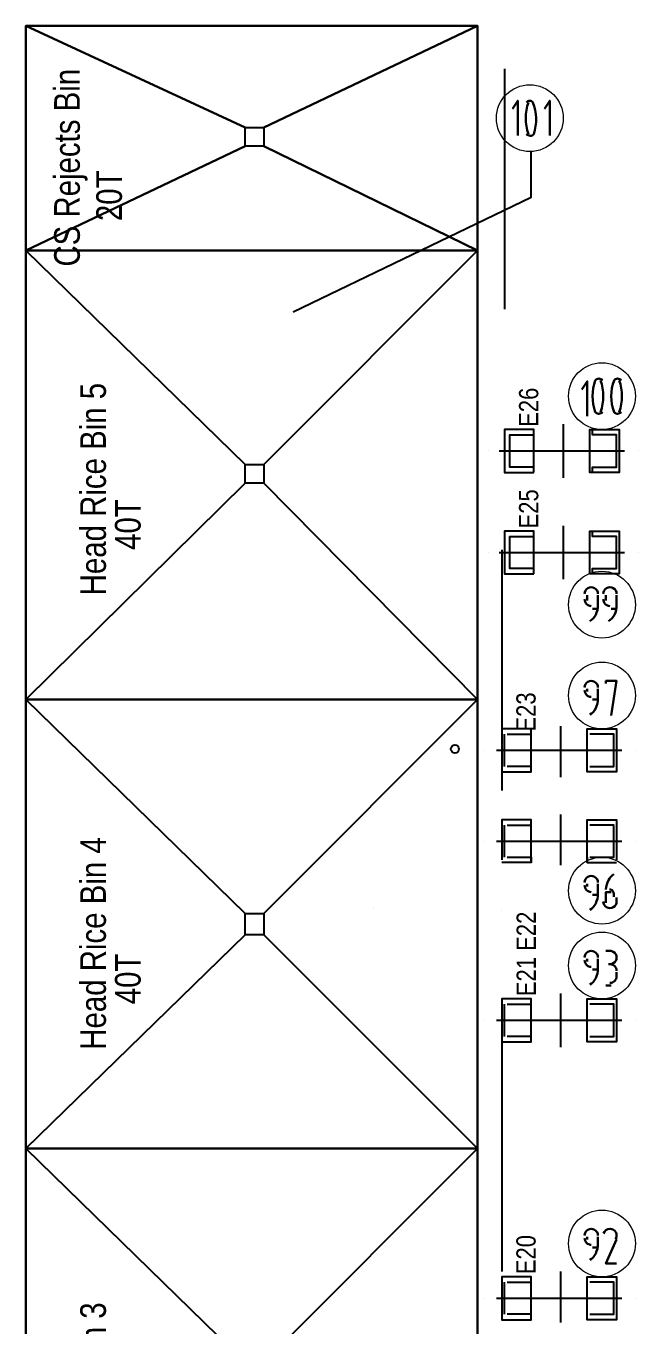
# Model space of a CAD drawing. Header units: metres. Extents: x -941 to 1333, y -28 to 1490.
# Drawn here: x 830.79 to 835.56, y 387.22 to 397.35 of the extents above; entities that cross this region are included whole.
import ezdxf

# ---------------------------------------------------------------- set-up
doc = ezdxf.new("R2010")
doc.units = ezdxf.units.M
doc.styles.add('style2A', font='swissc.ttf')

msp = doc.modelspace()

# ---------------------------------------------------------------- linework, layer by layer
at = {"lineweight": 25}
for points in [[(830.79252, 395.59706), (834.31252, 395.59706), (834.31252, 397.34664), (830.79252, 397.34664), (830.79252, 395.59706), (832.50045, 396.40936), (830.79252, 395.59706), (830.79252, 397.34664), (834.31252, 397.34664), (834.31252, 395.59706)], [(832.50045, 396.55516), (830.79252, 397.34664)], [(834.31252, 397.34664), (832.64625, 396.55516)], [(832.50045, 396.40936), (832.50045, 396.55516), (832.64625, 396.55516), (832.64625, 396.40936)], [(832.50045, 396.40936), (832.50045, 396.55516), (832.64625, 396.55516), (832.64625, 396.40936)], [(834.31252, 395.59706), (832.64625, 396.40936)], [(830.79252, 392.09788), (834.31252, 392.09788), (834.31252, 395.59706), (830.79252, 395.59706), (830.79252, 392.09788), (832.50045, 393.78499), (830.79252, 392.09788), (830.79252, 395.59706), (834.31252, 395.59706), (834.31252, 392.09788)], [(832.50045, 393.93078), (830.79252, 395.59706)], [(834.31252, 395.59706), (832.64625, 393.93078)], [(834.74992, 393.8683), (834.74992, 393.90996), (834.56246, 393.90996), (834.56246, 394.1599), (834.74992, 394.1599), (834.74992, 394.20155), (834.5208, 394.20155), (834.5208, 393.8683)], [(835.20814, 393.8683), (835.20814, 393.90996), (835.3956, 393.90996), (835.3956, 394.1599), (835.20814, 394.1599), (835.20814, 394.20155), (835.41643, 394.20155), (835.41643, 393.8683)], [(832.50045, 393.78499), (832.50045, 393.93078), (832.64625, 393.93078), (832.64625, 393.78499)], [(832.50045, 393.78499), (832.50045, 393.93078), (832.64625, 393.93078), (832.64625, 393.78499)], [(834.31252, 392.09788), (832.64625, 393.78499)], [(834.74992, 393.07682), (834.74992, 393.11848), (834.56246, 393.11848), (834.56246, 393.36842), (834.74992, 393.36842), (834.74992, 393.41007), (834.5208, 393.41007), (834.5208, 393.07682)], [(835.20814, 393.07682), (835.20814, 393.11848), (835.3956, 393.11848), (835.3956, 393.36842), (835.20814, 393.36842), (835.20814, 393.41007), (835.41643, 393.41007), (835.41643, 393.07682)], [(830.79252, 388.59871), (834.31252, 388.59871), (834.31252, 392.09788), (830.79252, 392.09788), (830.79252, 388.59871), (832.50045, 390.26499), (830.79252, 388.59871), (830.79252, 392.09788), (834.31252, 392.09788), (834.31252, 388.59871)], [(832.50045, 390.43161), (830.79252, 392.09788)], [(834.31252, 392.09788), (832.64625, 390.43161)], [(832.50045, 390.26499), (832.50045, 390.43161), (832.64625, 390.43161), (832.64625, 390.26499)], [(832.50045, 390.26499), (832.50045, 390.43161), (832.64625, 390.43161), (832.64625, 390.26499)], [(834.31252, 388.59871), (832.64625, 390.26499)], [(830.79252, 385.09954), (834.31252, 385.09954), (834.31252, 388.59871), (830.79252, 388.59871), (830.79252, 385.09954), (832.50045, 386.76581), (830.79252, 385.09954), (830.79252, 388.59871), (834.31252, 388.59871), (834.31252, 385.09954)], [(832.50045, 386.93244), (830.79252, 388.59871)], [(834.31252, 388.59871), (832.64625, 386.93244)]]:
    msp.add_lwpolyline(points, close=True, dxfattribs=at)
for points in [[(834.5208, 397.01339), (834.5208, 395.13883)], [(832.87536, 395.118), (834.72909, 396.01362), (834.72909, 396.36771)], [(834.5208, 394.20155), (834.5208, 394.20155)], [(834.5208, 394.20155), (834.5208, 394.20155)], [(834.74992, 393.8683), (834.74992, 394.20155)], [(834.74992, 394.20155), (834.74992, 394.20155)], [(834.97903, 394.24321), (834.97903, 393.82664)], [(835.20814, 393.8683), (835.18731, 393.8683), (835.18731, 394.20155), (835.20814, 394.20155)], [(835.41643, 394.20155), (835.41643, 394.20155)], [(834.56246, 394.1599), (834.56246, 394.1599)], [(834.74992, 394.1599), (834.74992, 394.1599)], [(835.20814, 394.1599), (835.20814, 394.1599)], [(835.3956, 394.1599), (835.3956, 394.1599)], [(834.39583, 394.03493), (834.39583, 394.03493)], [(834.47915, 394.03493), (835.45808, 394.03493)], [(835.56222, 394.03493), (835.56222, 394.03493)], [(834.56246, 393.90996), (834.56246, 393.90996)], [(834.74992, 393.90996), (834.74992, 393.90996)], [(835.20814, 393.90996), (835.20814, 393.90996)], [(835.3956, 393.90996), (835.3956, 393.90996)], [(834.5208, 393.8683), (834.5208, 393.8683)], [(834.74992, 393.8683), (834.74992, 393.8683)], [(835.41643, 393.8683), (835.41643, 393.8683)], [(834.5208, 393.41007), (834.5208, 393.41007)], [(834.56246, 393.36842), (834.56246, 393.36842)], [(834.74992, 393.07682), (834.74992, 393.41007)], [(834.74992, 393.41007), (834.74992, 393.41007)], [(834.74992, 393.36842), (834.74992, 393.36842)], [(834.97903, 393.45173), (834.97903, 393.03516)], [(835.20814, 393.07682), (835.18731, 393.07682), (835.18731, 393.41007), (835.20814, 393.41007)], [(835.20814, 393.36842), (835.20814, 393.36842)], [(835.3956, 393.36842), (835.3956, 393.36842)], [(835.41643, 393.41007), (835.41643, 393.41007)], [(834.49998, 393.26428), (834.49998, 391.38972)], [(834.39583, 393.24345), (834.39583, 393.24345)], [(834.47915, 393.24345), (835.45808, 393.24345)], [(835.56222, 393.24345), (835.56222, 393.24345)], [(834.5208, 393.07682), (834.5208, 393.07682)], [(834.56246, 393.11848), (834.56246, 393.11848)], [(834.74992, 393.11848), (834.74992, 393.11848)], [(834.74992, 393.07682), (834.74992, 393.07682)], [(835.20814, 393.11848), (835.20814, 393.11848)], [(835.3956, 393.11848), (835.3956, 393.11848)], [(835.41643, 393.07682), (835.41643, 393.07682)], [(834.54163, 391.82712), (834.72909, 391.82712), (834.72909, 391.86877), (834.49998, 391.86877), (834.49998, 391.53552), (834.72909, 391.53552), (834.72909, 391.57717), (834.54163, 391.57717)], [(834.49998, 391.86877), (834.49998, 391.86877)], [(834.72909, 391.53552), (834.72909, 391.86877)], [(834.72909, 391.86877), (834.72909, 391.86877)], [(834.9582, 391.8896), (834.9582, 391.49386)], [(835.16648, 391.82712), (835.16648, 391.86877), (835.3956, 391.86877), (835.3956, 391.53552), (835.16648, 391.53552), (835.16648, 391.57717)], [(835.16648, 391.53552), (835.16648, 391.86877)], [(835.16648, 391.86877), (835.16648, 391.86877)], [(835.3956, 391.86877), (835.3956, 391.86877)], [(834.5208, 391.57717), (834.5208, 391.82712)], [(834.54163, 391.82712), (834.54163, 391.82712)], [(834.72909, 391.82712), (834.72909, 391.82712)], [(835.18731, 391.57717), (835.37477, 391.57717), (835.37477, 391.82712), (835.18731, 391.82712)], [(835.18731, 391.82712), (835.18731, 391.82712)], [(835.37477, 391.82712), (835.37477, 391.82712)], [(834.35418, 391.70215), (834.35418, 391.70215)], [(835.43725, 391.70215), (834.45832, 391.70215)], [(835.5414, 391.70215), (835.5414, 391.70215)], [(834.54163, 391.57717), (834.54163, 391.57717)], [(834.72909, 391.57717), (834.72909, 391.57717)], [(835.18731, 391.57717), (835.18731, 391.57717)], [(835.37477, 391.57717), (835.37477, 391.57717)], [(834.49998, 391.53552), (834.49998, 391.53552)], [(834.72909, 391.53552), (834.72909, 391.53552)], [(835.16648, 391.53552), (835.16648, 391.53552)], [(835.3956, 391.53552), (835.3956, 391.53552)], [(834.54163, 391.11895), (834.72909, 391.11895), (834.72909, 391.16061), (834.49998, 391.16061), (834.49998, 390.84818)], [(834.49998, 391.16061), (834.49998, 391.16061)], [(834.72909, 390.82735), (834.72909, 391.16061)], [(834.72909, 391.16061), (834.72909, 391.16061)], [(834.9582, 391.20226), (834.9582, 390.80652)], [(835.16648, 391.11895), (835.16648, 391.16061), (835.3956, 391.16061), (835.3956, 390.84818)], [(835.16648, 390.82735), (835.16648, 391.16061)], [(835.16648, 391.16061), (835.16648, 391.16061)], [(835.3956, 391.16061), (835.3956, 391.16061)], [(834.5208, 390.86901), (834.5208, 391.11895)], [(834.54163, 391.11895), (834.54163, 391.11895)], [(834.72909, 391.11895), (834.72909, 391.11895)], [(835.18731, 390.86901), (835.37477, 390.86901), (835.37477, 391.11895), (835.18731, 391.11895)], [(835.18731, 391.11895), (835.18731, 391.11895)], [(835.37477, 391.11895), (835.37477, 391.11895)], [(834.35418, 390.99398), (834.35418, 390.99398)], [(834.45832, 390.99398), (835.43725, 390.99398)], [(835.5414, 390.99398), (835.5414, 390.99398)], [(834.54163, 390.86901), (834.72909, 390.86901), (834.72909, 390.82735), (834.49998, 390.82735)], [(834.49998, 390.84818), (834.49998, 390.84818)], [(834.54163, 390.86901), (834.54163, 390.86901)], [(834.72909, 390.86901), (834.72909, 390.86901)], [(835.16648, 390.86901), (835.16648, 390.82735), (835.3956, 390.82735)], [(835.18731, 390.86901), (835.18731, 390.86901)], [(835.37477, 390.86901), (835.37477, 390.86901)], [(835.3956, 390.84818), (835.3956, 390.84818)], [(834.72909, 390.82735), (834.72909, 390.82735)], [(835.16648, 390.82735), (835.16648, 390.82735)], [(833.50021, 390.47327), (833.50021, 390.47327)], [(834.49998, 390.45244), (834.49998, 390.45244)], [(834.54163, 389.72345), (834.72909, 389.72345), (834.72909, 389.7651), (834.49998, 389.7651), (834.49998, 389.43185), (834.72909, 389.43185), (834.72909, 389.47351), (834.54163, 389.47351)], [(834.49998, 389.7651), (834.49998, 389.7651)], [(834.5208, 389.47351), (834.5208, 389.72345)], [(834.54163, 389.72345), (834.54163, 389.72345)], [(834.72909, 389.43185), (834.72909, 389.7651)], [(834.72909, 389.7651), (834.72909, 389.7651)], [(834.72909, 389.72345), (834.72909, 389.72345)], [(834.9582, 389.80676), (834.9582, 389.39019)], [(835.16648, 389.72345), (835.16648, 389.7651), (835.3956, 389.7651), (835.3956, 389.43185), (835.16648, 389.43185), (835.16648, 389.47351)], [(835.16648, 389.43185), (835.16648, 389.7651)], [(835.16648, 389.7651), (835.16648, 389.7651)], [(835.18731, 389.47351), (835.37477, 389.47351), (835.37477, 389.72345), (835.18731, 389.72345)], [(835.18731, 389.72345), (835.18731, 389.72345)], [(835.37477, 389.72345), (835.37477, 389.72345)], [(835.3956, 389.7651), (835.3956, 389.7651)], [(834.35418, 389.59848), (834.35418, 389.59848)], [(834.45832, 389.59848), (835.43725, 389.59848)], [(835.5414, 389.59848), (835.5414, 389.59848)], [(834.49998, 389.51516), (834.49998, 387.64061)], [(834.49998, 389.43185), (834.49998, 389.43185)], [(834.54163, 389.47351), (834.54163, 389.47351)], [(834.72909, 389.47351), (834.72909, 389.47351)], [(834.72909, 389.43185), (834.72909, 389.43185)], [(835.16648, 389.43185), (835.16648, 389.43185)], [(835.18731, 389.47351), (835.18731, 389.47351)], [(835.37477, 389.47351), (835.37477, 389.47351)], [(835.3956, 389.43185), (835.3956, 389.43185)], [(834.54163, 387.55729), (834.72909, 387.55729), (834.72909, 387.59895), (834.49998, 387.59895), (834.49998, 387.2657), (834.72909, 387.2657), (834.72909, 387.30735), (834.54163, 387.30735)], [(834.49998, 387.59895), (834.49998, 387.59895)], [(834.72909, 387.2657), (834.72909, 387.59895)], [(834.72909, 387.59895), (834.72909, 387.59895)], [(834.9582, 387.64061), (834.9582, 387.24487)], [(835.16648, 387.55729), (835.16648, 387.59895), (835.3956, 387.59895), (835.3956, 387.2657), (835.16648, 387.2657), (835.16648, 387.30735)], [(835.16648, 387.2657), (835.16648, 387.59895)], [(835.16648, 387.59895), (835.16648, 387.59895)], [(835.3956, 387.59895), (835.3956, 387.59895)], [(834.5208, 387.30735), (834.5208, 387.55729)], [(834.54163, 387.55729), (834.54163, 387.55729)], [(834.72909, 387.55729), (834.72909, 387.55729)], [(835.18731, 387.30735), (835.37477, 387.30735), (835.37477, 387.55729), (835.18731, 387.55729)], [(835.18731, 387.55729), (835.18731, 387.55729)], [(835.37477, 387.55729), (835.37477, 387.55729)], [(834.35418, 387.43232), (834.35418, 387.43232)], [(834.45832, 387.43232), (835.43725, 387.43232)], [(835.5414, 387.43232), (835.5414, 387.43232)], [(834.54163, 387.30735), (834.54163, 387.30735)], [(834.72909, 387.30735), (834.72909, 387.30735)], [(835.18731, 387.30735), (835.18731, 387.30735)], [(835.37477, 387.30735), (835.37477, 387.30735)], [(834.49998, 387.2657), (834.49998, 387.2657)], [(834.72909, 387.2657), (834.72909, 387.2657)], [(835.16648, 387.2657), (835.16648, 387.2657)], [(835.3956, 387.2657), (835.3956, 387.2657)]]:
    msp.add_lwpolyline(points, dxfattribs=at)
at = {"lineweight": 30}
for points in [[(834.62495, 396.49268), (834.62495, 396.76345), (834.58329, 396.70096)], [(834.87489, 396.49268), (834.87489, 396.76345), (834.83323, 396.70096)], [(835.16648, 394.3057), (835.16648, 394.57646), (835.12483, 394.51398)], [(835.16648, 392.91019), (835.16648, 392.86854)], [(835.2498, 392.82688), (835.2498, 392.91019)], [(835.31228, 392.91019), (835.31228, 392.86854)], [(835.3956, 392.82688), (835.3956, 392.91019)], [(835.20814, 392.80605), (835.2498, 392.80605)], [(835.35394, 392.80605), (835.3956, 392.80605)], [(835.16648, 392.1812), (835.16648, 392.16037)], [(835.20814, 392.09788), (835.2498, 392.09788), (835.2498, 392.1812)], [(835.35394, 391.97291), (835.3956, 392.24368), (835.31228, 392.24368), (835.31228, 392.22286)], [(835.16648, 390.66073), (835.16648, 390.6399)], [(835.20814, 390.57741), (835.2498, 390.57741), (835.2498, 390.66073)], [(835.35394, 390.59824), (835.31228, 390.59824), (835.31228, 390.51493)], [(835.3956, 390.51493), (835.3956, 390.55658)], [(835.31228, 390.14002), (835.35394, 390.14002)], [(835.16648, 390.07753), (835.16648, 390.0567)], [(835.20814, 389.99422), (835.2498, 389.99422), (835.2498, 390.07753)], [(835.35394, 390.03587), (835.33311, 390.03587)], [(835.3956, 389.97339), (835.3956, 389.93173)], [(835.35394, 389.86925), (835.31228, 389.86925)], [(835.16648, 387.91138), (835.16648, 387.89055)], [(835.2498, 387.84889), (835.2498, 387.91138)], [(835.20814, 387.82806), (835.2498, 387.82806)], [(835.3956, 387.89055), (835.31228, 387.70309), (835.3956, 387.70309)]]:
    msp.add_lwpolyline(points, dxfattribs=at)
for points in [[(834.69356, 396.50533, 0.50418756), (834.74961, 396.50469, 0.17132456), (834.74378, 396.75079, 0.50418756), (834.69358, 396.75079)], [(835.28532, 394.58464, 0.50418756), (835.22927, 394.58528, 0.17132456), (835.22927, 394.33854, 0.50418756), (835.28531, 394.33918)], [(835.43112, 394.58464, 0.50418756), (835.37507, 394.58528, 0.17132456), (835.37507, 394.33854, 0.50418756), (835.43111, 394.33918)], [(835.3956, 389.9838, 0.414222), (835.34353, 390.03587, 1.0000144), (835.34353, 390.14001)], [(835.38768, 387.8942, 0.5906432), (835.34401, 387.97386, 0.33854549), (835.29341, 387.9359)]]:
    msp.add_lwpolyline(points, format="xyb", dxfattribs=at)
at = {"lineweight": 18}
for centre in [(834.71867, 396.62806), (835.28104, 394.46191), (835.28104, 392.83729), (835.28104, 392.12913), (835.28104, 390.60865), (835.28104, 390.02546), (835.28104, 387.85931)]:
    msp.add_circle(centre, 0.26035, dxfattribs=at)
at = {"lineweight": 25}
msp.add_circle((834.13548, 391.71256), 0.03124, dxfattribs=at)
at = {"lineweight": 30}
for centre, radius, start, end in [((835.05804, 396.62806), 0.37061, 160.556422, 199.443578), ((834.92085, 394.46191), 0.37061, 340.556422, 19.443578), ((835.06664, 394.46191), 0.37061, 340.556422, 19.443578), ((835.19773, 392.92061), 0.05207, 359.999175, 180.000825), ((835.34353, 392.92061), 0.05207, 359.999175, 180.000825), ((835.19773, 392.87895), 0.05207, 179.999175, 270.000825), ((835.34353, 392.87895), 0.05207, 179.999175, 270.000825), ((835.19773, 392.19161), 0.05207, 359.999175, 180.000825), ((835.19773, 392.17078), 0.05207, 179.999175, 270.000825), ((835.19773, 390.67114), 0.05207, 359.999175, 180.000825), ((835.19773, 390.65031), 0.05207, 179.999175, 270.000825), ((835.34353, 390.52534), 0.05207, 179.999175, 0.000825), ((835.19773, 390.08795), 0.05207, 359.999175, 180.000825), ((835.19773, 390.06712), 0.05207, 179.999175, 270.000825), ((835.34353, 389.94214), 0.05207, 269.999175, 0.000825), ((835.19773, 387.92179), 0.05207, 359.999175, 180.000825), ((835.19773, 387.90096), 0.05207, 179.999175, 270.000825)]:
    msp.add_arc(centre, radius, start, end, dxfattribs=at)
for points in [[(835.18659, 392.70929), (835.22441, 392.7281), (835.2498, 392.77951), (835.2498, 392.83729)], [(835.33239, 392.70929), (835.37021, 392.7281), (835.3956, 392.77951), (835.3956, 392.83729)], [(835.18659, 391.98029), (835.22441, 391.9991), (835.2498, 392.05052), (835.2498, 392.1083)], [(835.37424, 390.73602), (835.33906, 390.71771), (835.31479, 390.67096), (835.31247, 390.61704)], [(835.18659, 390.45982), (835.22441, 390.47863), (835.2498, 390.53004), (835.2498, 390.58783)], [(835.36562, 390.60382), (835.35871, 390.61533), (835.34898, 390.62079), (835.33931, 390.61859)], [(835.37448, 390.55996), (835.37581, 390.57608), (835.37252, 390.59231), (835.36562, 390.60382)], [(835.18659, 389.87662), (835.22441, 389.89543), (835.2498, 389.94685), (835.2498, 390.00463)], [(835.18659, 387.7313), (835.22441, 387.75011), (835.2498, 387.80152), (835.2498, 387.85931)]]:
    msp.add_open_spline(points, degree=3, dxfattribs=at)

# ---------------------------------------------------------------- texts
at = {"attachment_point": 7, "rotation": 90, "style": 'style2A'}
for s, insert, char_height in [('CS Rejects Bin', (831.27248, 395.47209), 0.1999797), ('20T', (831.54324, 395.82617), 0.19998), ('Head Rice Bin 5', (831.41827, 392.91019), 0.1999797), ('E26', (834.78704, 394.22238), 0.149988), ('E25', (834.78704, 393.4309), 0.149988), ('40T', (831.68904, 393.26428), 0.19998), ('E23', (834.76622, 391.84794), 0.149988), ('Head Rice Bin 4', (831.41827, 389.36936), 0.1999797), ('E21 E22', (834.76622, 389.78593), 0.149988), ('40T', (831.68904, 389.72345), 0.19998), ('E20', (834.76622, 387.61978), 0.149988), ('Head Rice Bin 3', (831.41827, 385.74522), 0.1999797)]:
    msp.add_mtext(s, dxfattribs=dict(at, insert=insert, char_height=char_height))

doc.saveas('drawing.dxf')
